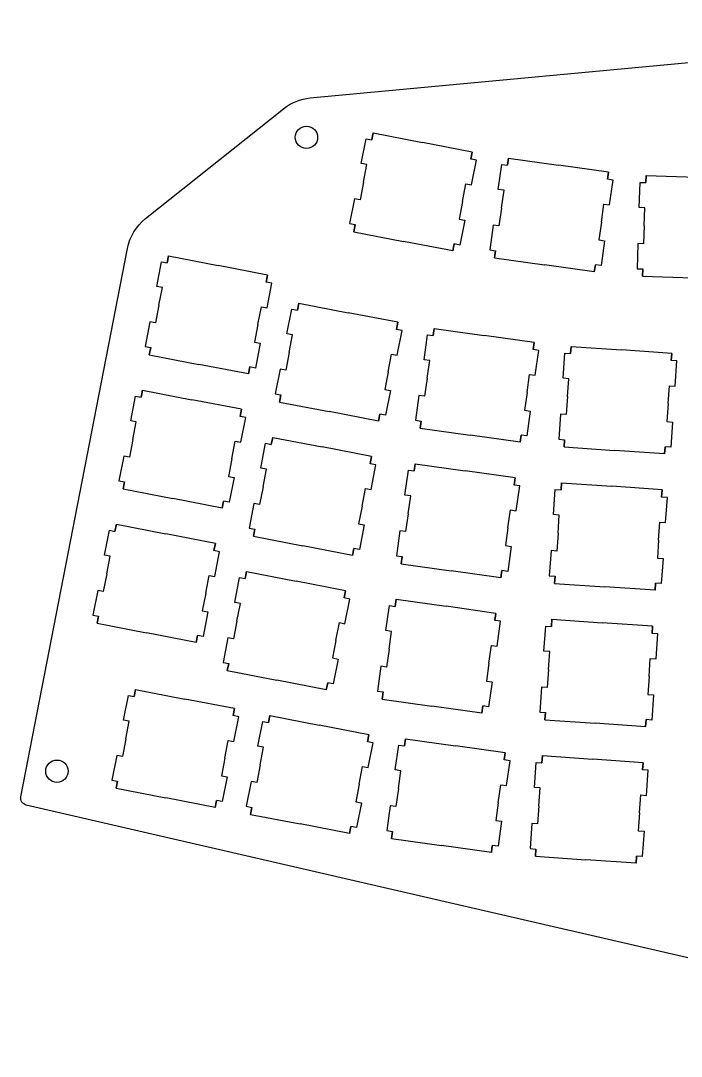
# Model space of a CAD drawing. Header units: millimetres. Extents: x -157 to 26, y -81 to 63.
# Drawn here: x -156.6 to -64.9, y -80.8 to 63.1 of the extents above; entities that cross this region are included whole.
import ezdxf

# ---------------------------------------------------------------- set-up
doc = ezdxf.new("R2010")
doc.units = ezdxf.units.MM
doc.layers.get('0').update_dxf_attribs({"linetype": 'CONTINUOUS'})

msp = doc.modelspace()

# ---------------------------------------------------------------- linework, layer by layer
for p, q in [((-107.72, 47.49), (-107.91, 46.51)), ((-107.72, 47.49), (-107.91, 46.51)), ((-107.91, 46.51), (-107.72, 47.49)), ((-107.91, 46.51), (-107.72, 47.49)), ((-107.72, 47.49), (-100.84, 46.15)), ((-107.72, 47.49), (-100.84, 46.15)), ((-109.36, 43.23), (-108.69, 46.66)), ((-109.36, 43.23), (-108.69, 46.66)), ((-108.69, 46.66), (-107.91, 46.51)), ((-108.69, 46.66), (-107.91, 46.51)), ((-93.97, 44.82), (-100.84, 46.15)), ((-93.97, 44.82), (-100.84, 46.15)), ((-93.97, 44.82), (-94.16, 43.84)), ((-93.97, 44.82), (-94.16, 43.84)), ((-94.16, 43.84), (-93.97, 44.82)), ((-94.16, 43.84), (-93.97, 44.82)), ((-108.57, 43.07), (-109.36, 43.23)), ((-108.57, 43.07), (-109.36, 43.23)), ((-93.38, 43.68), (-94.16, 43.84)), ((-93.38, 43.68), (-94.16, 43.84)), ((-94.05, 40.25), (-93.38, 43.68)), ((-94.05, 40.25), (-93.38, 43.68)), ((-88.91, 43.97), (-89.05, 42.98)), ((-88.91, 43.97), (-89.05, 42.98)), ((-89.05, 42.98), (-88.91, 43.97)), ((-89.05, 42.98), (-88.91, 43.97)), ((-88.91, 43.97), (-81.98, 43)), ((-88.91, 43.97), (-81.98, 43)), ((-109.05, 40.62), (-108.57, 43.07)), ((-109.05, 40.62), (-108.57, 43.07)), ((-90.33, 39.63), (-89.85, 43.09)), ((-90.33, 39.63), (-89.85, 43.09)), ((-89.85, 43.09), (-89.05, 42.98)), ((-89.85, 43.09), (-89.05, 42.98)), ((-75.05, 42.02), (-81.98, 43)), ((-75.05, 42.02), (-81.98, 43)), ((-75.05, 42.02), (-75.19, 41.03)), ((-75.05, 42.02), (-75.19, 41.03)), ((-75.19, 41.03), (-75.05, 42.02)), ((-75.19, 41.03), (-75.05, 42.02)), ((-109.05, 40.62), (-109.53, 38.16)), ((-109.05, 40.62), (-109.53, 38.16)), ((-95.31, 37.95), (-94.83, 40.4)), ((-95.31, 37.95), (-94.83, 40.4)), ((-94.83, 40.4), (-94.05, 40.25)), ((-94.83, 40.4), (-94.05, 40.25)), ((-74.4, 40.92), (-75.19, 41.03)), ((-74.4, 40.92), (-75.19, 41.03)), ((-74.88, 37.46), (-74.4, 40.92)), ((-74.88, 37.46), (-74.4, 40.92)), ((-70.77, 37.1), (-70.65, 40.59)), ((-70.65, 40.59), (-69.85, 40.57)), ((-69.82, 41.57), (-69.85, 40.57)), ((-69.85, 40.57), (-69.82, 41.57)), ((-69.82, 41.57), (-62.82, 41.32)), ((-89.54, 39.52), (-90.33, 39.63)), ((-89.54, 39.52), (-90.33, 39.63)), ((-89.89, 37.04), (-89.54, 39.52)), ((-89.89, 37.04), (-89.54, 39.52)), ((-110.31, 38.32), (-110.98, 34.88)), ((-110.31, 38.32), (-110.98, 34.88)), ((-109.53, 38.16), (-110.31, 38.32)), ((-109.53, 38.16), (-110.31, 38.32)), ((-95.31, 37.95), (-95.79, 35.49)), ((-95.31, 37.95), (-95.79, 35.49)), ((-76.02, 35.09), (-75.68, 37.57)), ((-76.02, 35.09), (-75.68, 37.57)), ((-75.68, 37.57), (-74.88, 37.46)), ((-75.68, 37.57), (-74.88, 37.46)), ((-89.89, 37.04), (-90.24, 34.56)), ((-89.89, 37.04), (-90.24, 34.56)), ((-69.97, 37.07), (-70.77, 37.1)), ((-70.06, 34.57), (-69.97, 37.07)), ((-110.98, 34.88), (-110.2, 34.73)), ((-110.98, 34.88), (-110.2, 34.73)), ((-110.2, 34.73), (-110.39, 33.75)), ((-110.2, 34.73), (-110.39, 33.75)), ((-110.39, 33.75), (-110.2, 34.73)), ((-110.39, 33.75), (-110.2, 34.73)), ((-95.79, 35.49), (-95, 35.34)), ((-95.79, 35.49), (-95, 35.34)), ((-95, 35.34), (-95.67, 31.9)), ((-95, 35.34), (-95.67, 31.9)), ((-91.03, 34.68), (-91.52, 31.21)), ((-91.03, 34.68), (-91.52, 31.21)), ((-90.24, 34.56), (-91.03, 34.68)), ((-90.24, 34.56), (-91.03, 34.68)), ((-76.02, 35.09), (-76.37, 32.62)), ((-76.02, 35.09), (-76.37, 32.62)), ((-70.06, 34.57), (-70.15, 32.07)), ((-110.39, 33.75), (-103.52, 32.41)), ((-110.39, 33.75), (-103.52, 32.41)), ((-96.64, 31.08), (-103.52, 32.41)), ((-96.64, 31.08), (-103.52, 32.41)), ((-96.64, 31.08), (-96.45, 32.06)), ((-96.45, 32.06), (-96.64, 31.08)), ((-96.64, 31.08), (-96.45, 32.06)), ((-96.45, 32.06), (-96.64, 31.08)), ((-95.67, 31.9), (-96.45, 32.06)), ((-95.67, 31.9), (-96.45, 32.06)), ((-76.37, 32.62), (-75.58, 32.5)), ((-76.37, 32.62), (-75.58, 32.5)), ((-75.58, 32.5), (-76.07, 29.04)), ((-75.58, 32.5), (-76.07, 29.04)), ((-70.95, 32.1), (-71.07, 28.6)), ((-70.15, 32.07), (-70.95, 32.1)), ((-136.31, 29.42), (-136.11, 30.4)), ((-136.11, 30.4), (-136.31, 29.42)), ((-136.11, 30.4), (-129.24, 29.06)), ((-91.52, 31.21), (-90.72, 31.1)), ((-91.52, 31.21), (-90.72, 31.1)), ((-90.72, 31.1), (-90.86, 30.11)), ((-90.72, 31.1), (-90.86, 30.11)), ((-90.86, 30.11), (-90.72, 31.1)), ((-90.86, 30.11), (-90.72, 31.1)), ((-137.76, 26.13), (-137.09, 29.57)), ((-137.09, 29.57), (-136.31, 29.42)), ((-122.37, 27.73), (-129.24, 29.06)), ((-90.86, 30.11), (-83.93, 29.13)), ((-90.86, 30.11), (-83.93, 29.13)), ((-77, 28.16), (-83.93, 29.13)), ((-77, 28.16), (-83.93, 29.13)), ((-77, 28.16), (-76.86, 29.15)), ((-76.86, 29.15), (-77, 28.16)), ((-77, 28.16), (-76.86, 29.15)), ((-76.86, 29.15), (-77, 28.16)), ((-76.07, 29.04), (-76.86, 29.15)), ((-76.07, 29.04), (-76.86, 29.15)), ((-122.37, 27.73), (-122.56, 26.75)), ((-122.56, 26.75), (-122.37, 27.73)), ((-71.07, 28.6), (-70.27, 28.57)), ((-70.27, 28.57), (-70.3, 27.57)), ((-70.3, 27.57), (-70.27, 28.57)), ((-70.3, 27.57), (-63.31, 27.33)), ((-136.97, 25.98), (-137.76, 26.13)), ((-137.45, 23.53), (-136.97, 25.98)), ((-121.78, 26.59), (-122.56, 26.75)), ((-122.44, 23.16), (-121.78, 26.59)), ((-137.45, 23.53), (-137.93, 21.07)), ((-123.71, 20.86), (-123.23, 23.31)), ((-123.23, 23.31), (-122.44, 23.16)), ((-118.23, 22.85), (-118.04, 23.83)), ((-118.04, 23.83), (-118.23, 22.85)), ((-118.04, 23.83), (-111.16, 22.49)), ((-119.68, 19.56), (-119.01, 23)), ((-119.01, 23), (-118.23, 22.85)), ((-104.29, 21.16), (-111.16, 22.49)), ((-138.71, 21.23), (-139.38, 17.79)), ((-137.93, 21.07), (-138.71, 21.23)), ((-123.71, 20.86), (-124.18, 18.4)), ((-104.29, 21.16), (-104.48, 20.18)), ((-104.48, 20.18), (-104.29, 21.16)), ((-103.7, 20.02), (-104.48, 20.18)), ((-99.37, 19.32), (-99.23, 20.31)), ((-99.23, 20.31), (-99.37, 19.32)), ((-99.23, 20.31), (-92.3, 19.34)), ((-118.89, 19.41), (-119.68, 19.56)), ((-119.37, 16.96), (-118.89, 19.41)), ((-104.37, 16.59), (-103.7, 20.02)), ((-100.65, 15.97), (-100.17, 19.43)), ((-100.17, 19.43), (-99.37, 19.32)), ((-85.37, 18.36), (-92.3, 19.34)), ((-139.38, 17.79), (-138.59, 17.64)), ((-138.79, 16.66), (-138.59, 17.64)), ((-138.59, 17.64), (-138.79, 16.66)), ((-124.18, 18.4), (-123.4, 18.25)), ((-123.4, 18.25), (-124.07, 14.81)), ((-85.37, 18.36), (-85.51, 17.37)), ((-85.51, 17.37), (-85.37, 18.36)), ((-84.72, 17.26), (-85.51, 17.37)), ((-80.3, 16.82), (-80.23, 17.82)), ((-80.23, 17.82), (-80.3, 16.82)), ((-80.23, 17.82), (-73.24, 17.33)), ((-66.26, 16.85), (-73.24, 17.33)), ((-138.79, 16.66), (-131.91, 15.32)), ((-119.37, 16.96), (-119.85, 14.5)), ((-105.63, 14.29), (-105.15, 16.74)), ((-105.15, 16.74), (-104.37, 16.59)), ((-99.86, 15.85), (-100.65, 15.97)), ((-100.21, 13.38), (-99.86, 15.85)), ((-85.2, 13.8), (-84.72, 17.26)), ((-81.34, 13.39), (-81.1, 16.88)), ((-81.1, 16.88), (-80.3, 16.82)), ((-66.26, 16.85), (-66.33, 15.85)), ((-66.33, 15.85), (-66.26, 16.85)), ((-65.53, 15.79), (-66.33, 15.85)), ((-125.04, 13.99), (-131.91, 15.32)), ((-124.85, 14.97), (-125.04, 13.99)), ((-125.04, 13.99), (-124.85, 14.97)), ((-124.07, 14.81), (-124.85, 14.97)), ((-120.63, 14.66), (-121.3, 11.22)), ((-119.85, 14.5), (-120.63, 14.66)), ((-65.78, 12.3), (-65.53, 15.79)), ((-105.63, 14.29), (-106.11, 11.83)), ((-100.21, 13.38), (-100.56, 10.9)), ((-86.34, 11.43), (-86, 13.91)), ((-86, 13.91), (-85.2, 13.8)), ((-80.54, 13.33), (-81.34, 13.39)), ((-80.72, 10.84), (-80.54, 13.33)), ((-139.93, 10.77), (-139.74, 11.75)), ((-139.74, 11.75), (-139.93, 10.77)), ((-139.74, 11.75), (-132.87, 10.41)), ((-106.11, 11.83), (-105.32, 11.68)), ((-105.32, 11.68), (-105.99, 8.24)), ((-66.75, 9.86), (-66.58, 12.36)), ((-66.58, 12.36), (-65.78, 12.3)), ((-141.38, 7.48), (-140.72, 10.92)), ((-140.72, 10.92), (-139.93, 10.77)), ((-126, 9.08), (-132.87, 10.41)), ((-121.3, 11.22), (-120.52, 11.07)), ((-120.71, 10.09), (-120.52, 11.07)), ((-120.52, 11.07), (-120.71, 10.09)), ((-120.71, 10.09), (-113.84, 8.75)), ((-101.35, 11.01), (-101.84, 7.55)), ((-100.56, 10.9), (-101.35, 11.01)), ((-86.34, 11.43), (-86.69, 8.96)), ((-80.72, 10.84), (-80.89, 8.35)), ((-126.19, 8.1), (-126, 9.08)), ((-126, 9.08), (-126.19, 8.1)), ((-106.96, 7.41), (-113.84, 8.75)), ((-86.69, 8.96), (-85.9, 8.84)), ((-85.9, 8.84), (-86.39, 5.38)), ((-66.75, 9.86), (-66.92, 7.37)), ((-140.6, 7.33), (-141.38, 7.48)), ((-141.08, 4.88), (-140.6, 7.33)), ((-125.4, 7.94), (-126.19, 8.1)), ((-126.07, 4.51), (-125.4, 7.94)), ((-106.77, 8.4), (-106.96, 7.41)), ((-106.96, 7.41), (-106.77, 8.4)), ((-105.99, 8.24), (-106.77, 8.4)), ((-101.84, 7.55), (-101.04, 7.44)), ((-101.18, 6.45), (-101.04, 7.44)), ((-101.04, 7.44), (-101.18, 6.45)), ((-81.69, 8.4), (-81.93, 4.91)), ((-80.89, 8.35), (-81.69, 8.4)), ((-66.92, 7.37), (-66.13, 7.31)), ((-66.13, 7.31), (-66.37, 3.82)), ((-101.18, 6.45), (-94.25, 5.47)), ((-141.08, 4.88), (-141.55, 2.42)), ((-127.33, 2.21), (-126.86, 4.66)), ((-126.86, 4.66), (-126.07, 4.51)), ((-123.31, 0.91), (-122.64, 4.35)), ((-122.64, 4.35), (-121.85, 4.2)), ((-121.85, 4.2), (-121.66, 5.18)), ((-121.66, 5.18), (-121.85, 4.2)), ((-121.66, 5.18), (-114.79, 3.84)), ((-87.32, 4.5), (-94.25, 5.47)), ((-87.18, 5.49), (-87.32, 4.5)), ((-87.32, 4.5), (-87.18, 5.49)), ((-86.39, 5.38), (-87.18, 5.49)), ((-81.93, 4.91), (-81.13, 4.85)), ((-81.2, 3.86), (-81.13, 4.85)), ((-81.13, 4.85), (-81.2, 3.86)), ((-107.92, 2.51), (-114.79, 3.84)), ((-81.2, 3.86), (-74.22, 3.37)), ((-67.24, 2.88), (-74.22, 3.37)), ((-67.17, 3.88), (-67.24, 2.88)), ((-67.24, 2.88), (-67.17, 3.88)), ((-66.37, 3.82), (-67.17, 3.88)), ((-142.34, 2.58), (-143.01, -0.86)), ((-141.55, 2.42), (-142.34, 2.58)), ((-127.33, 2.21), (-127.81, -0.25)), ((-108.11, 1.52), (-107.92, 2.51)), ((-107.92, 2.51), (-108.11, 1.52)), ((-107.32, 1.37), (-108.11, 1.52)), ((-102.02, 0.51), (-101.88, 1.5)), ((-101.88, 1.5), (-102.02, 0.51)), ((-101.88, 1.5), (-94.95, 0.52)), ((-122.52, 0.76), (-123.31, 0.91)), ((-123, -1.69), (-122.52, 0.76)), ((-107.99, -2.06), (-107.32, 1.37)), ((-103.3, -2.85), (-102.81, 0.62)), ((-102.81, 0.62), (-102.02, 0.51)), ((-88.01, -0.45), (-94.95, 0.52)), ((-143.01, -0.86), (-142.22, -1.01)), ((-142.41, -1.99), (-142.22, -1.01)), ((-142.22, -1.01), (-142.41, -1.99)), ((-127.81, -0.25), (-127.02, -0.4)), ((-127.02, -0.4), (-127.69, -3.84)), ((-88.15, -1.44), (-88.01, -0.45)), ((-88.01, -0.45), (-88.15, -1.44)), ((-81.62, -2.13), (-81.55, -1.13)), ((-81.55, -1.13), (-81.62, -2.13)), ((-81.55, -1.13), (-74.57, -1.62)), ((-142.41, -1.99), (-135.54, -3.33)), ((-123, -1.69), (-123.47, -4.15)), ((-109.25, -4.36), (-108.78, -1.91)), ((-108.78, -1.91), (-107.99, -2.06)), ((-102.5, -2.96), (-103.3, -2.85)), ((-87.36, -1.55), (-88.15, -1.44)), ((-87.85, -5.02), (-87.36, -1.55)), ((-82.66, -5.56), (-82.42, -2.07)), ((-82.42, -2.07), (-81.62, -2.13)), ((-67.59, -2.11), (-74.57, -1.62)), ((-67.66, -3.11), (-67.59, -2.11)), ((-67.59, -2.11), (-67.66, -3.11)), ((-128.67, -4.67), (-135.54, -3.33)), ((-128.48, -3.68), (-128.67, -4.67)), ((-128.67, -4.67), (-128.48, -3.68)), ((-127.69, -3.84), (-128.48, -3.68)), ((-124.26, -3.99), (-124.93, -7.43)), ((-123.47, -4.15), (-124.26, -3.99)), ((-102.85, -5.44), (-102.5, -2.96)), ((-66.86, -3.16), (-67.66, -3.11)), ((-67.1, -6.65), (-66.86, -3.16)), ((-109.25, -4.36), (-109.73, -6.82)), ((-102.85, -5.44), (-103.2, -7.91)), ((-88.99, -7.38), (-88.64, -4.91)), ((-88.64, -4.91), (-87.85, -5.02)), ((-81.87, -5.62), (-82.66, -5.56)), ((-82.04, -8.11), (-81.87, -5.62)), ((-143.37, -6.9), (-143.56, -7.88)), ((-143.56, -7.88), (-143.37, -6.9)), ((-143.37, -6.9), (-136.49, -8.24)), ((-109.73, -6.82), (-108.95, -6.97)), ((-108.95, -6.97), (-109.61, -10.41)), ((-68.08, -9.09), (-67.9, -6.6)), ((-67.9, -6.6), (-67.1, -6.65)), ((-145.01, -11.17), (-144.34, -7.73)), ((-144.34, -7.73), (-143.56, -7.88)), ((-129.62, -9.57), (-136.49, -8.24)), ((-124.93, -7.43), (-124.14, -7.58)), ((-124.33, -8.56), (-124.14, -7.58)), ((-124.14, -7.58), (-124.33, -8.56)), ((-124.33, -8.56), (-117.46, -9.9)), ((-103.99, -7.8), (-104.48, -11.27)), ((-103.2, -7.91), (-103.99, -7.8)), ((-88.99, -7.38), (-89.34, -9.86)), ((-82.04, -8.11), (-82.22, -10.61)), ((-129.81, -10.56), (-129.62, -9.57)), ((-129.62, -9.57), (-129.81, -10.56)), ((-110.59, -11.24), (-117.46, -9.9)), ((-89.34, -9.86), (-88.54, -9.97)), ((-88.54, -9.97), (-89.03, -13.44)), ((-68.08, -9.09), (-68.25, -11.59)), ((-144.22, -11.32), (-145.01, -11.17)), ((-144.7, -13.77), (-144.22, -11.32)), ((-129.03, -10.71), (-129.81, -10.56)), ((-129.7, -14.14), (-129.03, -10.71)), ((-110.4, -10.25), (-110.59, -11.24)), ((-110.59, -11.24), (-110.4, -10.25)), ((-109.61, -10.41), (-110.4, -10.25)), ((-104.48, -11.27), (-103.69, -11.38)), ((-103.83, -12.37), (-103.69, -11.38)), ((-103.69, -11.38), (-103.83, -12.37)), ((-83.01, -10.55), (-83.26, -14.04)), ((-82.22, -10.61), (-83.01, -10.55)), ((-103.83, -12.37), (-96.9, -13.34)), ((-68.25, -11.59), (-67.45, -11.64)), ((-67.45, -11.64), (-67.7, -15.13)), ((-144.7, -13.77), (-145.18, -16.23)), ((-130.96, -16.45), (-130.48, -13.99)), ((-130.48, -13.99), (-129.7, -14.14)), ((-126.93, -17.74), (-126.26, -14.3)), ((-126.26, -14.3), (-125.48, -14.45)), ((-125.29, -13.47), (-125.48, -14.45)), ((-125.48, -14.45), (-125.29, -13.47)), ((-125.29, -13.47), (-118.42, -14.81)), ((-89.96, -14.32), (-96.9, -13.34)), ((-89.82, -13.33), (-89.96, -14.32)), ((-89.96, -14.32), (-89.82, -13.33)), ((-89.03, -13.44), (-89.82, -13.33)), ((-83.26, -14.04), (-82.46, -14.1)), ((-82.53, -15.1), (-82.46, -14.1)), ((-82.46, -14.1), (-82.53, -15.1)), ((-111.54, -16.14), (-118.42, -14.81)), ((-82.53, -15.1), (-75.55, -15.59)), ((-68.56, -16.07), (-75.55, -15.59)), ((-68.49, -15.08), (-68.56, -16.07)), ((-68.56, -16.07), (-68.49, -15.08)), ((-67.7, -15.13), (-68.49, -15.08)), ((-145.96, -16.08), (-146.63, -19.51)), ((-145.18, -16.23), (-145.96, -16.08)), ((-130.96, -16.45), (-131.43, -18.9)), ((-111.73, -17.13), (-111.54, -16.14)), ((-111.54, -16.14), (-111.73, -17.13)), ((-110.95, -17.28), (-111.73, -17.13)), ((-126.15, -17.89), (-126.93, -17.74)), ((-126.62, -20.34), (-126.15, -17.89)), ((-111.62, -20.71), (-110.95, -17.28)), ((-105.94, -21.66), (-105.45, -18.2)), ((-105.45, -18.2), (-104.66, -18.31)), ((-104.52, -17.32), (-104.66, -18.31)), ((-104.66, -18.31), (-104.52, -17.32)), ((-104.52, -17.32), (-97.59, -18.29)), ((-90.66, -19.27), (-97.59, -18.29)), ((-146.63, -19.51), (-145.85, -19.66)), ((-146.04, -20.65), (-145.85, -19.66)), ((-145.85, -19.66), (-146.04, -20.65)), ((-131.43, -18.9), (-130.65, -19.05)), ((-130.65, -19.05), (-131.32, -22.49)), ((-90.8, -20.26), (-90.66, -19.27)), ((-90.66, -19.27), (-90.8, -20.26)), ((-82.88, -20.09), (-82.95, -21.08)), ((-82.95, -21.08), (-82.88, -20.09)), ((-82.88, -20.09), (-75.9, -20.57)), ((-146.04, -20.65), (-139.16, -21.98)), ((-126.62, -20.34), (-127.1, -22.8)), ((-112.88, -23.02), (-112.4, -20.56)), ((-112.4, -20.56), (-111.62, -20.71)), ((-90.01, -20.37), (-90.8, -20.26)), ((-90.49, -23.84), (-90.01, -20.37)), ((-83.99, -24.52), (-83.75, -21.03)), ((-83.75, -21.03), (-82.95, -21.08)), ((-68.91, -21.06), (-75.9, -20.57)), ((-68.98, -22.06), (-68.91, -21.06)), ((-68.91, -21.06), (-68.98, -22.06)), ((-132.29, -23.32), (-139.16, -21.98)), ((-132.29, -23.32), (-132.1, -22.34)), ((-132.1, -22.34), (-132.29, -23.32)), ((-131.32, -22.49), (-132.1, -22.34)), ((-127.88, -22.65), (-128.55, -26.08)), ((-127.1, -22.8), (-127.88, -22.65)), ((-112.88, -23.02), (-113.36, -25.47)), ((-105.15, -21.78), (-105.94, -21.66)), ((-105.5, -24.25), (-105.15, -21.78)), ((-68.18, -22.12), (-68.98, -22.06)), ((-68.43, -25.61), (-68.18, -22.12)), ((-105.5, -24.25), (-105.84, -26.73)), ((-91.63, -26.2), (-91.29, -23.72)), ((-91.29, -23.72), (-90.49, -23.84)), ((-113.36, -25.47), (-112.57, -25.62)), ((-112.57, -25.62), (-113.24, -29.06)), ((-83.19, -24.57), (-83.99, -24.52)), ((-83.37, -27.07), (-83.19, -24.57)), ((-69.4, -28.04), (-69.23, -25.55)), ((-69.23, -25.55), (-68.43, -25.61)), ((-128.55, -26.08), (-127.77, -26.23)), ((-127.96, -27.22), (-127.77, -26.23)), ((-127.77, -26.23), (-127.96, -27.22)), ((-127.96, -27.22), (-121.09, -28.55)), ((-106.64, -26.62), (-107.12, -30.08)), ((-105.84, -26.73), (-106.64, -26.62)), ((-91.63, -26.2), (-91.98, -28.68)), ((-83.37, -27.07), (-83.54, -29.56)), ((-114.22, -29.89), (-121.09, -28.55)), ((-91.98, -28.68), (-91.19, -28.79)), ((-69.4, -28.04), (-69.57, -30.54)), ((-140.9, -30.81), (-140.71, -29.83)), ((-140.71, -29.83), (-140.9, -30.81)), ((-140.71, -29.83), (-133.84, -31.17)), ((-114.22, -29.89), (-114.02, -28.91)), ((-114.02, -28.91), (-114.22, -29.89)), ((-113.24, -29.06), (-114.02, -28.91)), ((-107.12, -30.08), (-106.33, -30.19)), ((-106.47, -31.18), (-106.33, -30.19)), ((-106.33, -30.19), (-106.47, -31.18)), ((-91.19, -28.79), (-91.68, -32.25)), ((-84.34, -29.51), (-84.58, -33)), ((-83.54, -29.56), (-84.34, -29.51)), ((-142.36, -34.09), (-141.69, -30.66)), ((-141.69, -30.66), (-140.9, -30.81)), ((-126.97, -32.5), (-133.84, -31.17)), ((-106.47, -31.18), (-99.54, -32.16)), ((-69.57, -30.54), (-68.78, -30.59)), ((-68.78, -30.59), (-69.02, -34.09)), ((-127.16, -33.48), (-126.97, -32.5)), ((-126.97, -32.5), (-127.16, -33.48)), ((-92.61, -33.13), (-99.54, -32.16)), ((-92.61, -33.13), (-92.47, -32.14)), ((-92.47, -32.14), (-92.61, -33.13)), ((-91.68, -32.25), (-92.47, -32.14)), ((-84.58, -33), (-83.78, -33.05)), ((-83.85, -34.05), (-83.78, -33.05)), ((-83.78, -33.05), (-83.85, -34.05)), ((-141.57, -34.25), (-142.36, -34.09)), ((-142.05, -36.7), (-141.57, -34.25)), ((-126.38, -33.64), (-127.16, -33.48)), ((-127.04, -37.07), (-126.38, -33.64)), ((-123.71, -37.72), (-123.04, -34.28)), ((-123.71, -37.72), (-123.04, -34.28)), ((-123.04, -34.28), (-122.25, -34.44)), ((-123.04, -34.28), (-122.25, -34.44)), ((-122.06, -33.46), (-122.25, -34.44)), ((-122.06, -33.46), (-122.25, -34.44)), ((-122.25, -34.44), (-122.06, -33.46)), ((-122.25, -34.44), (-122.06, -33.46)), ((-122.06, -33.46), (-115.19, -34.79)), ((-122.06, -33.46), (-115.19, -34.79)), ((-83.85, -34.05), (-76.87, -34.54)), ((-69.89, -35.03), (-69.82, -34.03)), ((-69.82, -34.03), (-69.89, -35.03)), ((-69.02, -34.09), (-69.82, -34.03)), ((-108.32, -36.13), (-115.19, -34.79)), ((-108.32, -36.13), (-115.19, -34.79)), ((-69.89, -35.03), (-76.87, -34.54)), ((-142.05, -36.7), (-142.53, -39.16)), ((-128.31, -39.37), (-127.83, -36.92)), ((-127.83, -36.92), (-127.04, -37.07)), ((-108.32, -36.13), (-108.51, -37.11)), ((-108.32, -36.13), (-108.51, -37.11)), ((-108.51, -37.11), (-108.32, -36.13)), ((-108.51, -37.11), (-108.32, -36.13)), ((-107.72, -37.26), (-108.51, -37.11)), ((-107.72, -37.26), (-108.51, -37.11)), ((-108.39, -40.7), (-107.72, -37.26)), ((-108.39, -40.7), (-107.72, -37.26)), ((-103.22, -36.69), (-103.36, -37.68)), ((-103.22, -36.69), (-103.36, -37.68)), ((-103.36, -37.68), (-103.22, -36.69)), ((-103.36, -37.68), (-103.22, -36.69)), ((-103.22, -36.69), (-96.29, -37.66)), ((-103.22, -36.69), (-96.29, -37.66)), ((-122.92, -37.87), (-123.71, -37.72)), ((-122.92, -37.87), (-123.71, -37.72)), ((-123.4, -40.33), (-122.92, -37.87)), ((-123.4, -40.33), (-122.92, -37.87)), ((-104.64, -41.03), (-104.15, -37.57)), ((-104.64, -41.03), (-104.15, -37.57)), ((-104.15, -37.57), (-103.36, -37.68)), ((-104.15, -37.57), (-103.36, -37.68)), ((-89.36, -38.64), (-96.29, -37.66)), ((-89.36, -38.64), (-96.29, -37.66)), ((-89.36, -38.64), (-89.5, -39.63)), ((-89.36, -38.64), (-89.5, -39.63)), ((-89.5, -39.63), (-89.36, -38.64)), ((-89.5, -39.63), (-89.36, -38.64)), ((-143.31, -39), (-143.98, -42.44)), ((-142.53, -39.16), (-143.31, -39)), ((-128.31, -39.37), (-128.78, -41.83)), ((-88.7, -39.74), (-89.5, -39.63)), ((-88.7, -39.74), (-89.5, -39.63)), ((-89.19, -43.2), (-88.7, -39.74)), ((-89.19, -43.2), (-88.7, -39.74)), ((-85.32, -43.47), (-85.07, -39.98)), ((-85.32, -43.47), (-85.07, -39.98)), ((-85.07, -39.98), (-84.27, -40.04)), ((-85.07, -39.98), (-84.27, -40.04)), ((-84.2, -39.04), (-84.27, -40.04)), ((-84.2, -39.04), (-84.27, -40.04)), ((-84.27, -40.04), (-84.2, -39.04)), ((-84.27, -40.04), (-84.2, -39.04)), ((-84.2, -39.04), (-77.22, -39.53)), ((-84.2, -39.04), (-77.22, -39.53)), ((-70.24, -40.02), (-77.22, -39.53)), ((-70.24, -40.02), (-77.22, -39.53)), ((-70.24, -40.02), (-70.31, -41.01)), ((-70.24, -40.02), (-70.31, -41.01)), ((-70.31, -41.01), (-70.24, -40.02)), ((-70.31, -41.01), (-70.24, -40.02)), ((-123.4, -40.33), (-123.87, -42.78)), ((-123.4, -40.33), (-123.87, -42.78)), ((-109.65, -43), (-109.18, -40.54)), ((-109.65, -43), (-109.18, -40.54)), ((-109.18, -40.54), (-108.39, -40.7)), ((-109.18, -40.54), (-108.39, -40.7)), ((-103.85, -41.15), (-104.64, -41.03)), ((-103.85, -41.15), (-104.64, -41.03)), ((-104.19, -43.62), (-103.85, -41.15)), ((-104.19, -43.62), (-103.85, -41.15)), ((-69.51, -41.07), (-70.31, -41.01)), ((-69.51, -41.07), (-70.31, -41.01)), ((-69.75, -44.56), (-69.51, -41.07)), ((-69.75, -44.56), (-69.51, -41.07)), ((-143.98, -42.44), (-143.19, -42.59)), ((-143.38, -43.57), (-143.19, -42.59)), ((-143.19, -42.59), (-143.38, -43.57)), ((-128.78, -41.83), (-128, -41.98)), ((-128, -41.98), (-128.66, -45.42)), ((-124.66, -42.63), (-125.33, -46.06)), ((-124.66, -42.63), (-125.33, -46.06)), ((-123.87, -42.78), (-124.66, -42.63)), ((-123.87, -42.78), (-124.66, -42.63)), ((-109.65, -43), (-110.13, -45.45)), ((-109.65, -43), (-110.13, -45.45)), ((-90.33, -45.57), (-89.98, -43.09)), ((-90.33, -45.57), (-89.98, -43.09)), ((-89.98, -43.09), (-89.19, -43.2)), ((-89.98, -43.09), (-89.19, -43.2)), ((-143.38, -43.57), (-136.51, -44.91)), ((-104.19, -43.62), (-104.54, -46.1)), ((-104.19, -43.62), (-104.54, -46.1)), ((-84.52, -43.53), (-85.32, -43.47)), ((-84.52, -43.53), (-85.32, -43.47)), ((-84.69, -46.02), (-84.52, -43.53)), ((-84.69, -46.02), (-84.52, -43.53)), ((-70.73, -47), (-70.55, -44.5)), ((-70.73, -47), (-70.55, -44.5)), ((-70.55, -44.5), (-69.75, -44.56)), ((-70.55, -44.5), (-69.75, -44.56)), ((-129.64, -46.24), (-136.51, -44.91)), ((-129.45, -45.26), (-129.64, -46.24)), ((-129.64, -46.24), (-129.45, -45.26)), ((-128.66, -45.42), (-129.45, -45.26)), ((-110.13, -45.45), (-109.35, -45.6)), ((-110.13, -45.45), (-109.35, -45.6)), ((-109.35, -45.6), (-110.01, -49.04)), ((-109.35, -45.6), (-110.01, -49.04)), ((-105.33, -45.99), (-105.82, -49.45)), ((-105.33, -45.99), (-105.82, -49.45)), ((-104.54, -46.1), (-105.33, -45.99)), ((-104.54, -46.1), (-105.33, -45.99)), ((-90.33, -45.57), (-90.68, -48.04)), ((-90.33, -45.57), (-90.68, -48.04)), ((-84.69, -46.02), (-84.87, -48.52)), ((-84.69, -46.02), (-84.87, -48.52)), ((-125.33, -46.06), (-124.54, -46.22)), ((-125.33, -46.06), (-124.54, -46.22)), ((-124.54, -46.22), (-124.73, -47.2)), ((-124.54, -46.22), (-124.73, -47.2)), ((-124.73, -47.2), (-124.54, -46.22)), ((-124.73, -47.2), (-124.54, -46.22)), ((-124.73, -47.2), (-117.86, -48.53)), ((-124.73, -47.2), (-117.86, -48.53)), ((-70.73, -47), (-70.9, -49.49)), ((-70.73, -47), (-70.9, -49.49)), ((-110.99, -49.87), (-117.86, -48.53)), ((-110.99, -49.87), (-117.86, -48.53)), ((-110.99, -49.87), (-110.8, -48.89)), ((-110.8, -48.89), (-110.99, -49.87)), ((-110.99, -49.87), (-110.8, -48.89)), ((-110.8, -48.89), (-110.99, -49.87)), ((-110.01, -49.04), (-110.8, -48.89)), ((-110.01, -49.04), (-110.8, -48.89)), ((-90.68, -48.04), (-89.89, -48.16)), ((-90.68, -48.04), (-89.89, -48.16)), ((-89.89, -48.16), (-90.37, -51.62)), ((-89.89, -48.16), (-90.37, -51.62)), ((-85.66, -48.46), (-85.91, -51.95)), ((-85.66, -48.46), (-85.91, -51.95)), ((-84.87, -48.52), (-85.66, -48.46)), ((-84.87, -48.52), (-85.66, -48.46)), ((-105.82, -49.45), (-105.03, -49.56)), ((-105.82, -49.45), (-105.03, -49.56)), ((-105.03, -49.56), (-105.17, -50.55)), ((-105.03, -49.56), (-105.17, -50.55)), ((-105.17, -50.55), (-105.03, -49.56)), ((-105.17, -50.55), (-105.03, -49.56)), ((-70.9, -49.49), (-70.1, -49.55)), ((-70.9, -49.49), (-70.1, -49.55)), ((-70.1, -49.55), (-70.35, -53.04)), ((-70.1, -49.55), (-70.35, -53.04)), ((-105.17, -50.55), (-98.24, -51.53)), ((-105.17, -50.55), (-98.24, -51.53)), ((-91.3, -52.5), (-98.24, -51.53)), ((-91.3, -52.5), (-98.24, -51.53)), ((-91.3, -52.5), (-91.17, -51.51)), ((-91.17, -51.51), (-91.3, -52.5)), ((-91.3, -52.5), (-91.17, -51.51)), ((-91.17, -51.51), (-91.3, -52.5)), ((-90.37, -51.62), (-91.17, -51.51)), ((-90.37, -51.62), (-91.17, -51.51)), ((-85.91, -51.95), (-85.11, -52.01)), ((-85.91, -51.95), (-85.11, -52.01)), ((-85.11, -52.01), (-85.18, -53.01)), ((-85.11, -52.01), (-85.18, -53.01)), ((-85.18, -53.01), (-85.11, -52.01)), ((-85.18, -53.01), (-85.11, -52.01)), ((-85.18, -53.01), (-78.2, -53.49)), ((-85.18, -53.01), (-78.2, -53.49)), ((-71.21, -53.98), (-71.14, -52.98)), ((-71.14, -52.98), (-71.21, -53.98)), ((-71.21, -53.98), (-71.14, -52.98)), ((-71.14, -52.98), (-71.21, -53.98)), ((-70.35, -53.04), (-71.14, -52.98)), ((-70.35, -53.04), (-71.14, -52.98)), ((-71.21, -53.98), (-78.2, -53.49)), ((-71.21, -53.98), (-78.2, -53.49))]:
    msp.add_line(p, q)
msp.add_lwpolyline([(-156.63, -44.74), (-141.82, 31.43, -0.178302), (-139.31, 35.57), (-120.16, 50.84, -0.146012), (-116.45, 52.33), (-1.84, 63.03, -0.077661), (0.32, 62.9), (25.61, 57.32, -0.414214), (26.37, 56.13), (-3.64, -80.02, -0.417127), (-4.84, -80.78), (-155.87, -45.91, -0.404026)], format="xyb", close=True)
for centre in [(-116.97, 46.86), (-151.62, -41.2)]:
    msp.add_circle(centre, 1.55)

doc.saveas('drawing.dxf')
